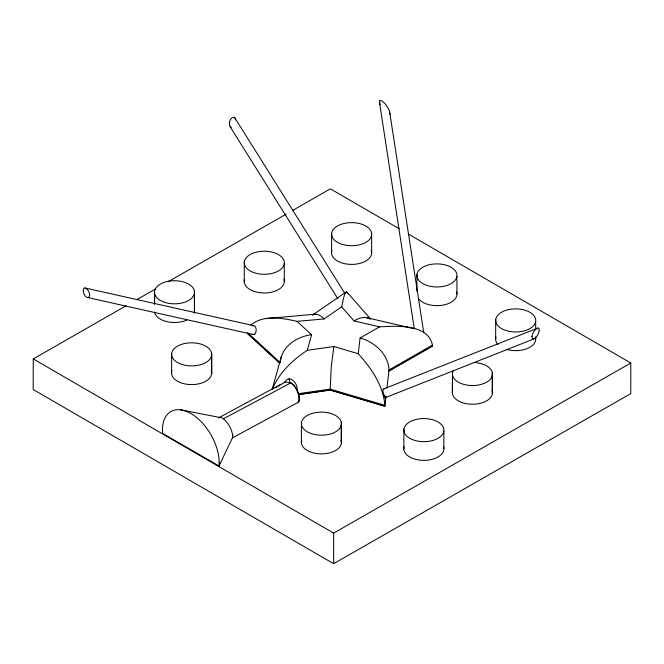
<?xml version="1.0" encoding="UTF-8"?>
<svg xmlns="http://www.w3.org/2000/svg" width="664" height="664" viewBox="0 0 664 664"><rect width="100%" height="100%" fill="white"/><g stroke="black" fill="none" stroke-linecap="round" stroke-linejoin="round"><path stroke-width="1" d="M125.994 305.838L33.258 358.925L33.2 389.519L333.627 563.703L630.742 393.611L630.8 363.017L408.393 234.068M154.521 304.079L154.538 291.297M171.685 353.389L171.586 373.209M194.486 293.247A20.044 11.545 0.1 0 1 163.095 301.746A20.044 11.545 0.1 0 1 165.958 281.818A20.044 11.545 0.1 0 1 194.486 293.247L194.452 311.931L194.427 291.015L194.519 310.802M211.625 355.34A20.044 11.545 0.1 0 1 180.234 363.839A20.044 11.545 0.1 0 1 183.098 343.911A20.044 11.545 0.1 0 1 211.625 355.34L211.592 374.023L211.575 353.107L211.658 372.894M330.191 389.884L331.253 366.877L333.843 346.508L358.245 353.738C371.408 368.213 383.634 386.016 384.904 406.094L330.191 389.884L298.617 394.424M333.627 563.703L333.685 533.109L33.258 358.925M341.412 424.628A20.044 11.545 0.1 0 1 310.022 433.127A20.044 11.545 0.1 0 1 312.885 413.199A20.044 11.545 0.1 0 1 341.412 424.628L341.379 443.311L341.354 422.395L341.445 442.183M403.903 429.151L403.803 448.964M416.967 274.456L416.892 291.164M347.322 293.247C344.682 287.753 342.309 305.606 341.678 306.834L354.078 320.944L379.526 326.854C396.449 325.974 428.778 323.575 432.596 345.836L389.038 370.769C388.921 354.725 374.753 341.968 360.096 337.984L358.245 353.738M492.032 390.357A20.044 11.545 0.1 0 1 473.631 404.202A20.044 11.545 0.1 0 1 452.433 391.702L452.474 373.01M492.414 374.969L492.381 393.652L492.364 372.728L492.447 392.515M495.734 319.459L495.634 339.271M154.538 303.813L154.596 293.529L154.505 303.871M219.186 462.717L219.029 466.012L162.572 433.426L162.431 429.957A40.106 23.232 60.2 0 1 190.908 413.564A40.106 23.232 60.2 0 1 219.17 462.708M244.227 281.594L244.327 261.782M301.365 442.49L301.464 422.677M331.568 253.017L331.668 233.197M452.433 391.702L452.524 375.251L452.375 392.831M280.341 362.245C281.337 346.6 297.165 336.316 311.599 334.739L307.249 350.335C292.558 359.954 279.004 372.853 272.273 389.37M531.914 336.432L532.213 338.59A3.162 1.826 -60 0 0 533.15 339.088L534.968 338.283M539.268 330.647L538.969 328.489A3.162 1.826 -60 0 0 538.023 327.999L383.493 388.979A4.324 1.162 74 0 0 382.987 391.312A4.324 1.162 74 0 0 384.332 395.81M385.967 396.234L384.896 406.302L330.191 390.092L298.617 394.64M386.913 388.166L389.046 369.997L432.596 345.064M272.165 389.403L281.304 356.651M275.07 388.058L284.781 382.257A12.55 7.354 59.6 0 1 290.16 383.252L290.409 382.58L290.882 382.854A12.533 7.038 61.6 0 1 298.7 402.06L232.425 437.9L219.029 466.012M298.7 402.06C299.887 395.52 296.733 386.697 290.409 382.58M284.781 382.257C289.197 373.666 298.236 383.501 297.107 390.058M250.76 325.028C263.55 314.454 282.134 318.023 297.016 321.351L324.107 318.944L341.678 306.834M254.76 334.191L253.474 334.581L87.772 297.563C82.651 297.264 80.991 282.781 87.756 290.052A5.727 3.32 60.2 0 1 88.254 290.799C89.391 292.567 90.951 297.206 87.772 297.563M536.205 328.804L537.317 328.141M312.852 314.861L346.376 291.778M312.495 315.076C316.612 312.512 321.268 316.031 324.107 318.944M354.078 320.944C358.693 318.006 365.084 315.856 370.122 319.019M136.792 299.655L155.7 288.832M168.307 281.611L286.25 214.09M292.558 210.488L330.373 188.833L399.421 228.873M360.096 337.984L379.526 326.854M389.038 370.977L432.588 346.044M333.685 533.109L630.8 363.017M280.772 384.315L218.622 417.863A12.815 5.395 59.8 0 1 223.228 418.627M223.32 418.843L290.882 382.854M385.253 397.694L533.864 338.939M307.249 350.335L333.843 346.508M298.817 393.627L330.199 389.112L384.904 405.322M265.476 318.662L315.209 314.172M231.338 127.413L230.898 127.314A5.021 2.905 -60 0 1 230.4 126.998C228.109 123.911 229.86 117.229 234.06 117.138A5.021 2.905 -60 0 1 234.566 117.453L344.981 293.579M180.6 409.837L220.323 417.556M85.017 287.968L253.814 325.684M366.254 317.583L413.464 328.547M223.677 419.108L223.71 419.125A12.442 5.113 60.3 0 1 232.458 434.356M297.016 321.351L311.599 334.739M280.332 362.735L247.639 332.714L247.639 333.486L279.577 362.81M247.639 333.693L279.652 363.092M346.699 291.836L370.471 318.869M230.01 126.542L337.91 298.8M234.948 117.901L235.554 119.869M384.655 396.624L384.34 395.686M298.094 401.322L298.202 401.745M289.039 378.746L290.16 383.244M380.181 104.605A10.649 6.167 60.2 0 1 379.908 103.908L379.559 100.812A2.241 1.295 60.2 0 1 379.891 100.422L382.057 100.969L384.738 103.393A16.061 9.304 60.2 0 1 388.606 109.029A10.649 6.167 60.2 0 1 389.519 111.112L423.74 332.606M379.443 102.065L414.294 328.821M232.599 434.464L232.674 435.285M389.984 112.946L389.868 114.208A2.241 1.295 60.2 0 1 389.668 114.49M535.674 321.409A20.044 11.545 0.1 0 1 504.291 329.908A20.044 11.545 0.1 0 1 507.147 309.98A20.044 11.545 0.1 0 1 535.674 321.409L535.69 328.638M535.707 336.897L535.707 338.964M456.907 276.407A20.044 11.545 0.1 0 1 425.516 284.906A20.044 11.545 0.1 0 1 428.38 264.977A20.044 11.545 0.1 0 1 456.907 276.407L456.94 293.953M443.851 431.102A20.044 11.545 0.1 0 1 412.46 439.601A20.044 11.545 0.1 0 1 415.324 419.673A20.044 11.545 0.1 0 1 443.851 431.102L443.884 448.656M371.616 235.156A20.044 11.545 0.1 0 1 340.225 243.655A20.044 11.545 0.1 0 1 343.081 223.726A20.044 11.545 0.1 0 1 371.616 235.156L371.641 252.702M284.275 263.732A20.044 11.545 0.1 0 1 252.884 272.232A20.044 11.545 0.1 0 1 255.748 252.303A20.044 11.545 0.1 0 1 284.275 263.732L284.308 281.279M474.096 362.486A20.044 11.545 0.1 0 1 492.256 375.741A20.044 11.545 0.1 0 1 468.128 385.261A20.044 11.545 0.1 0 1 453.213 370.728M443.469 446.49A20.044 11.545 0.1 0 1 424.064 460.359A20.044 11.545 0.1 0 1 404.135 446.689M456.525 291.795A20.044 11.545 0.1 0 1 442.722 305.166A20.044 11.545 0.1 0 1 418.328 298.418M535.591 337.86A20.044 11.545 0.1 0 1 526.917 348.691A20.044 11.545 0.1 0 1 506.225 349.289M497.867 344.4A20.044 11.545 0.1 0 1 495.966 336.997M194.394 309.698A20.044 11.545 0.1 0 1 194.187 313.076M186.949 320.007A20.044 11.545 0.1 0 1 166.788 321.608A20.044 11.545 0.1 0 1 154.563 312.213M341.03 440.016A20.044 11.545 0.1 0 1 321.625 453.885A20.044 11.545 0.1 0 1 301.697 440.215M371.226 250.544A20.044 11.545 0.1 0 1 351.82 264.405A20.044 11.545 0.1 0 1 331.9 250.735M283.893 279.121A20.044 11.545 0.1 0 1 264.488 292.982A20.044 11.545 0.1 0 1 244.559 279.32M211.243 370.728A20.044 11.545 0.1 0 1 191.838 384.597A20.044 11.545 0.1 0 1 171.918 370.927M252.652 325.958A4.457 2.614 -89.1 0 1 255.964 328.257A4.457 2.614 -89.1 0 1 254.719 334.05M253.474 334.548A4.457 2.614 -89.1 0 1 252.229 333.959M539.168 330.689A7.677 4.432 -60 0 1 534.96 338.233M532.005 336.391A7.677 4.432 -60 0 1 536.213 328.846M383.966 389.054A4.557 0.747 85.8 0 1 384.273 388.955M385.278 395.96A4.557 0.747 85.8 0 1 384.73 397.952M232.666 435.269A12.823 5.221 60.6 0 1 232.417 437.891"/></g></svg>
